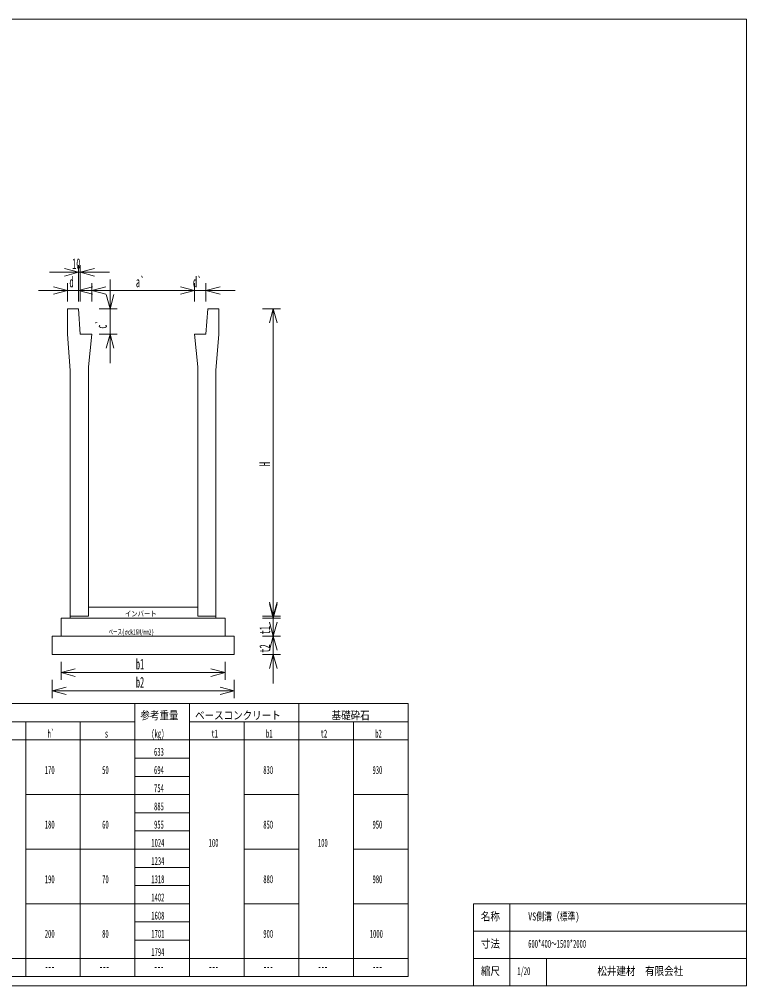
# Model space of a CAD drawing. Units: millimetres on the paper. Extents: x 26 to 772, y 19 to 550.
# Drawn here: x 372 to 772, y 19 to 550 of the extents above; entities that cross this region are included whole.
import ezdxf
from ezdxf.enums import TextEntityAlignment as Align

# ---------------------------------------------------------------- set-up
doc = ezdxf.new("R2010")
doc.units = ezdxf.units.MM
for name, color, linetype, lineweight in [('1', 7, 'Continuous', 18), ('10', 3, 'Continuous', 18), ('17', 7, 'Continuous', 18), ('18', 7, 'Continuous', 18)]:
    doc.layers.add(name, color=color, linetype=linetype, lineweight=lineweight)
doc.styles.add('ＭＳ ゴシック', font='')
doc.styles.get('ＭＳ ゴシック').set_extended_font_data('MS Gothic')

msp = doc.modelspace()

# ---------------------------------------------------------------- linework, layer by layer
at = {"layer": '1'}
for p, q in [((771.5, 550), (25.5, 550)), ((771.5, 19), (771.5, 550)), ((404.5, 415), (404.5, 395)), ((405.5, 415), (405.5, 395)), ((388.5, 411), (421.5, 411)), ((404.5, 411), (396.773, 413.071)), ((404.5, 411), (396.773, 408.929)), ((405.5, 411), (413.227, 413.071)), ((405.5, 411), (413.227, 408.929)), ((398.5, 405), (398.5, 395)), ((404.5, 405), (404.5, 395)), ((411.8, 405), (411.8, 395)), ((421.8, 407), (421.8, 361)), ((468.2, 405), (468.2, 395)), ((468.2, 405), (468.2, 395)), ((474.5, 405), (474.5, 395)), ((382.5, 401), (420.5, 401)), ((398.5, 401), (390.773, 403.071)), ((398.5, 401), (390.773, 398.929)), ((404.5, 401), (412.227, 403.071)), ((404.5, 401), (412.227, 398.929)), ((411.8, 401), (419.527, 403.071)), ((411.8, 401), (468.2, 401)), ((411.8, 401), (419.527, 398.929)), ((421.8, 391), (419.729, 398.727)), ((421.8, 391), (423.871, 398.727)), ((452.2, 401), (490.5, 401)), ((468.2, 401), (460.473, 403.071)), ((468.2, 401), (460.473, 403.071)), ((468.2, 401), (460.473, 398.929)), ((468.2, 401), (460.473, 398.929)), ((474.5, 401), (482.227, 403.071)), ((474.5, 401), (482.227, 398.929)), ((398.5, 391), (404.5, 391)), ((398.5, 391), (398.5, 377)), ((404.5, 391), (405.5, 377)), ((425.8, 391), (415.8, 391)), ((475.5, 391), (474.5, 377)), ((481.5, 391), (475.5, 391)), ((481.5, 391), (481.5, 377)), ((515.5, 391), (505.5, 391)), ((511.5, 391), (509.429, 383.273)), ((511.5, 391), (511.5, 222)), ((511.5, 391), (513.571, 383.273)), ((398.5, 377), (400, 357)), ((405.5, 377), (411.8, 377)), ((411.8, 377), (410, 359)), ((425.8, 377), (415.8, 377)), ((421.8, 377), (419.729, 369.273)), ((421.8, 377), (423.871, 369.273)), ((474.5, 377), (468.2, 377)), ((468.2, 377), (470, 359)), ((481.5, 377), (480, 357)), ((400, 357), (400, 222)), ((410, 222), (410, 359)), ((470, 359), (470, 222)), ((480, 222), (480, 357)), ((511.5, 237), (511.5, 195)), ((511.5, 222), (509.429, 229.727)), ((511.5, 221), (509.429, 228.727)), ((511.5, 222), (513.571, 229.727)), ((511.5, 221), (513.571, 228.727)), ((511.5, 227), (511.5, 185)), ((400, 222), (410, 222)), ((470, 222), (480, 222)), ((515.5, 222), (505.5, 222)), ((515.5, 221), (505.5, 221)), ((511.5, 211), (509.429, 218.727)), ((511.5, 211), (513.571, 218.727)), ((515.5, 211), (505.5, 211)), ((515.5, 211), (505.5, 211)), ((511.5, 211), (509.429, 203.273)), ((511.5, 211), (513.571, 203.273)), ((395, 187), (395, 197)), ((485, 187), (485, 197)), ((515.5, 201), (505.5, 201)), ((511.5, 201), (509.429, 193.273)), ((511.5, 201), (513.571, 193.273)), ((395, 191), (402.727, 193.071)), ((485, 191), (477.273, 193.071)), ((390, 177), (390, 187)), ((395, 191), (485, 191)), ((395, 191), (402.727, 188.929)), ((485, 191), (477.273, 188.929)), ((490, 177), (490, 187)), ((390, 181), (397.727, 183.071)), ((390, 181), (490, 181)), ((390, 181), (397.727, 178.929)), ((490, 181), (482.273, 183.071)), ((490, 181), (482.273, 178.929)), ((45.5, 174), (585.5, 174)), ((585.5, 174), (45.5, 174)), ((435.5, 174), (435.5, 64)), ((465.5, 64), (465.5, 174)), ((525.5, 174), (525.5, 164)), ((585.5, 64), (585.5, 174)), ((585.5, 34), (585.5, 174)), ((75.5, 164), (435.5, 164)), ((375.5, 64), (375.5, 164)), ((405.5, 64), (405.5, 164)), ((465.5, 164), (525.5, 164)), ((495.5, 164), (495.5, 64)), ((525.5, 164), (585.5, 164)), ((525.5, 64), (525.5, 164)), ((555.5, 164), (555.5, 64)), ((45.5, 154), (585.5, 154)), ((45.5, 154), (585.5, 154)), ((435.5, 144), (465.5, 144)), ((435.5, 134), (465.5, 134)), ((375.5, 124), (435.5, 124)), ((435.5, 124), (465.5, 124)), ((495.5, 124), (525.5, 124)), ((555.5, 124), (585.5, 124)), ((465.5, 114), (435.5, 114)), ((435.5, 104), (465.5, 104)), ((435.5, 94), (375.5, 94)), ((465.5, 94), (435.5, 94)), ((525.5, 94), (495.5, 94)), ((585.5, 94), (555.5, 94)), ((435.5, 84), (465.5, 84)), ((465.5, 74), (435.5, 74)), ((375.5, 44), (375.5, 64)), ((375.5, 64), (435.5, 64)), ((405.5, 64), (405.5, 44)), ((435.5, 44), (435.5, 64)), ((435.5, 64), (465.5, 64)), ((465.5, 64), (465.5, 44)), ((495.5, 44), (495.5, 64)), ((495.5, 64), (525.5, 64)), ((525.5, 64), (525.5, 44)), ((555.5, 44), (555.5, 64)), ((555.5, 64), (585.5, 64)), ((621.5, 64), (771.5, 64)), ((621.5, 64), (621.5, 19)), ((641.5, 64), (641.5, 19)), ((435.5, 54), (465.5, 54)), ((621.5, 49), (771.5, 49)), ((375.5, 44), (375.5, 34)), ((405.5, 34), (405.5, 44)), ((435.5, 44), (435.5, 34)), ((435.5, 44), (465.5, 44)), ((465.5, 34), (465.5, 44)), ((495.5, 44), (495.5, 34)), ((525.5, 34), (525.5, 44)), ((555.5, 44), (555.5, 34)), ((45.5, 34), (585.5, 34)), ((45.5, 34), (585.5, 34)), ((375.5, 34), (375.5, 24)), ((405.5, 34), (405.5, 24)), ((435.5, 24), (435.5, 34)), ((465.5, 24), (465.5, 34)), ((495.5, 24), (495.5, 34)), ((525.5, 24), (525.5, 34)), ((555.5, 34), (555.5, 24)), ((585.5, 24), (585.5, 34)), ((621.5, 34), (771.5, 34)), ((661.5, 34), (661.5, 19)), ((45.5, 24), (585.5, 24)), ((25.5, 19), (771.5, 19))]:
    msp.add_line(p, q, dxfattribs=at)
at = {"layer": '10'}
for p, q in [((395, 211), (390, 211)), ((390, 211), (390, 201)), ((490, 211), (485, 211)), ((490, 201), (490, 211)), ((390, 201), (490, 201))]:
    msp.add_line(p, q, dxfattribs=at)
at = {"layer": '17'}
for p, q in [((400, 221), (395, 221)), ((395, 221), (395, 211)), ((485, 221), (480, 221)), ((485, 211), (485, 221)), ((395, 211), (485, 211))]:
    msp.add_line(p, q, dxfattribs=at)
at = {"layer": '18'}
for p, q in [((410, 227), (470, 227)), ((400, 221), (400, 222)), ((480, 221), (400, 221)), ((480, 222), (480, 221))]:
    msp.add_line(p, q, dxfattribs=at)

# ---------------------------------------------------------------- texts
at = {"layer": '1', "style": 'ＭＳ ゴシック'}
for s, height, width, p in [('10', 5.865, 0.5, (401, 411)), ('d', 5.865, 0.5, (399.5, 401)), ('a`', 5.865, 0.5, (436, 401)), ('d`', 5.865, 0.5, (467.35, 401)), ('b1', 5.865, 0.5, (436, 191)), ('b2', 5.865, 0.5, (436, 181)), ('参考重量', 4.399, 0.85, (438.5, 164)), ('ベースコンクリート', 4.399, 0.85, (468.5, 164)), ('基礎砕石', 4.399, 0.85, (543.5, 164)), ('h`', 4.399, 0.5, (387.5, 154)), ('(kg)', 4.399, 0.5, (444.5, 154)), ('t1', 4.399, 0.5, (477.5, 154)), ('b1', 4.399, 0.5, (507.5, 154)), ('t2', 4.399, 0.5, (537.5, 154)), ('b2', 4.399, 0.5, (567.5, 154)), ('s', 4.399, 0.5, (419, 154)), ('633', 4.399, 0.5, (446, 144)), ('170', 4.399, 0.5, (386, 134)), ('50', 4.399, 0.5, (417.5, 134)), ('694', 4.399, 0.5, (446, 134)), ('830', 4.399, 0.5, (506, 134)), ('930', 4.399, 0.5, (566, 134)), ('754', 4.399, 0.5, (446, 124)), ('885', 4.399, 0.5, (446, 114)), ('180', 4.399, 0.5, (386, 104)), ('60', 4.399, 0.5, (417.5, 104)), ('955', 4.399, 0.5, (446, 104)), ('850', 4.399, 0.5, (506, 104)), ('950', 4.399, 0.5, (566, 104)), ('1024', 4.399, 0.5, (444.5, 94)), ('100', 4.399, 0.5, (476, 94)), ('100', 4.399, 0.5, (536, 94)), ('1234', 4.399, 0.5, (444.5, 84)), ('190', 4.399, 0.5, (386, 74)), ('70', 4.399, 0.5, (417.5, 74)), ('1318', 4.399, 0.5, (444.5, 74)), ('880', 4.399, 0.5, (506, 74)), ('980', 4.399, 0.5, (566, 74)), ('1402', 4.399, 0.5, (444.5, 64)), ('1608', 4.399, 0.5, (444.5, 54)), ('名称', 4.399, 0.85, (625.5, 53.5)), ('VS側溝（標準)', 4.399, 0.7, (651.5, 53.5)), ('200', 4.399, 0.5, (386, 44)), ('80', 4.399, 0.5, (417.5, 44)), ('1701', 4.399, 0.5, (444.5, 44)), ('900', 4.399, 0.5, (506, 44)), ('1000', 4.399, 0.5, (564.5, 44)), ('寸法', 4.399, 0.85, (625.5, 38.5)), ('600*400～1500*2000', 4.399, 0.5, (651.5, 38.5)), ('1794', 4.399, 0.5, (444.5, 34)), ('---', 4.399, 0.5, (386, 26)), ('---', 4.399, 0.5, (416, 26)), ('---', 4.399, 0.5, (446, 26)), ('---', 4.399, 0.5, (476, 26)), ('---', 4.399, 0.5, (506, 26)), ('---', 4.399, 0.5, (536, 26)), ('---', 4.399, 0.5, (566, 26)), ('縮尺', 4.399, 0.85, (625.5, 23.5)), ('1/20', 4.399, 0.5, (645.5, 23.5)), ('松井建材\u3000有限会社', 4.399, 0.85, (689.5, 23.5))]:
    msp.add_text(s, height=height, dxfattribs=dict(at, width=width)).set_placement(p, align=Align.BOTTOM_LEFT)
at = {"layer": '1', "style": 'ＭＳ ゴシック', "width": 0.5}
for s, p in [('c`', (421.8, 380)), ('H', (511.5, 304.5)), ('t1', (511.5, 212)), ('t2', (511.5, 202))]:
    msp.add_text(s, height=5.865, rotation=90, dxfattribs=at).set_placement(p, align=Align.BOTTOM_LEFT)
at = {"layer": '17', "style": 'ＭＳ ゴシック', "width": 0.6}
msp.add_text('ベース(σck16N/mm2)', height=2.933, dxfattribs=at).set_placement((421, 211), align=Align.BOTTOM_LEFT)
at = {"layer": '18', "style": 'ＭＳ ゴシック', "width": 0.85}
msp.add_text('インバート', height=2.933, dxfattribs=at).set_placement((430, 221), align=Align.BOTTOM_LEFT)

doc.saveas('drawing.dxf')
